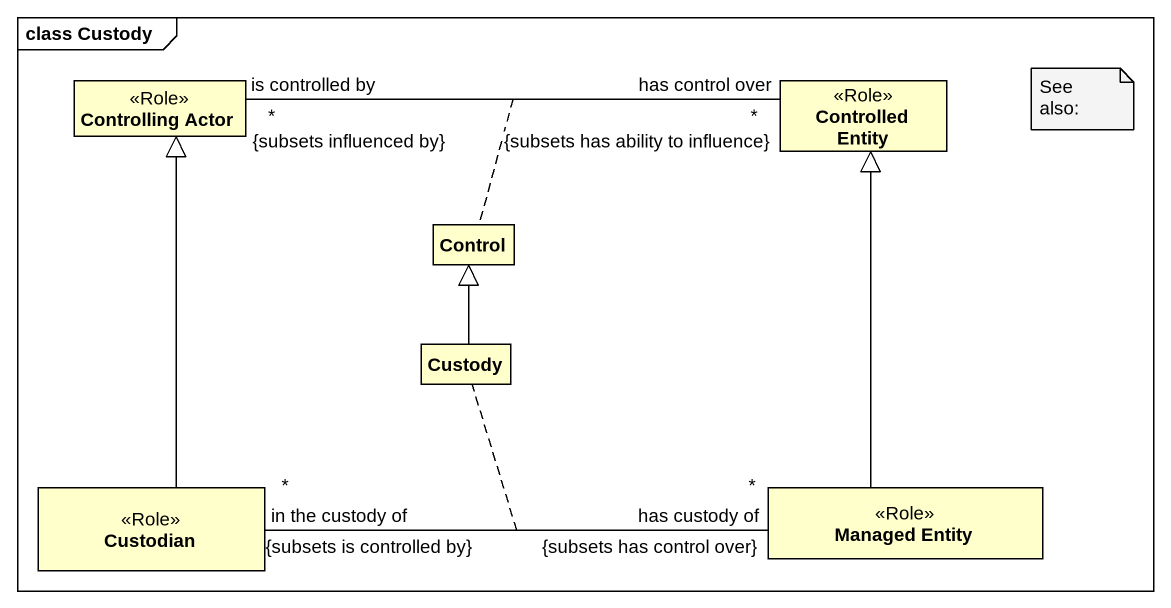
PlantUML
@startuml
mainframe class Custody
hide circle
hide empty members
class "Controlling Actor" as Controlling_Actor <<Role>>
class "Controlled Entity" as Controlled_Entity <<Role>>
class "Control" as Control_
class Custody
class Custodian <<Role>>
class "Managed Entity" as Managed_Entity <<Role>>
Controlling_Actor "is controlled by\n{subsets influenced by}\n*" -right- "has control over\n{subsets has ability to influence}\n*" Controlled_Entity
(Controlling_Actor, Controlled_Entity) .. Control_
Custody -up-|> Control_
Custodian -up-|> Controlling_Actor
Custodian "in the custody of\n{subsets is controlled by}\n*" -right- "has custody of\n{subsets has control over}\n*" Managed_Entity
(Custodian, Managed_Entity) .. Custody
Managed_Entity -up-|> Controlled_Entity
note as N1
  See also:
end note
@enduml
